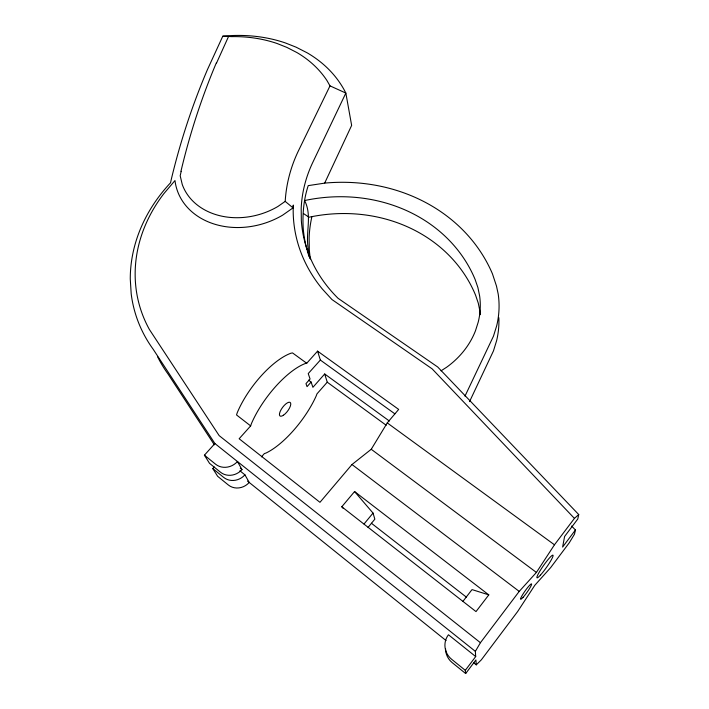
<?xml version="1.0" encoding="UTF-8"?>
<svg xmlns="http://www.w3.org/2000/svg" width="709" height="709" viewBox="0 0 709 709"><rect width="100%" height="100%" fill="white"/><g stroke="black" fill="none" stroke-linecap="round" stroke-linejoin="round"><path stroke-width="1.06" d="M480.427 642.709L219.178 435.636L149.413 329.508A156.884 133.283 -16.9 0 1 163.956 193.53L174.99 180.547A72.823 58.758 -17.3 0 0 282.652 215.155L293.021 207.888L293.296 205.061A169.265 141.277 -4.3 0 0 322.294 288.962L331.945 299.535L432.1 368.822L574.423 518.394L554.465 544.796L536.412 572.438L519.218 591.403L480.427 642.709L475.358 651.358L475.695 656.569L465.299 670.342L465.671 673.55L452.138 662.587A17.335 16.768 62.8 0 1 445.536 648.717M181.176 171.348L180.192 175.779L182.257 184.491A66.247 53.326 -17.3 0 0 277.901 206.479L285.204 201.383C286.206 184.012 290.734 166.97 298.214 151.283L330.004 85.869L326.938 80.525A125.227 98.932 -18.1 0 0 296.885 52.537L286.799 47.37L277.015 43.479A125.271 98.968 -18.1 0 0 231.657 36.62L222.794 36.194L207.462 69.571A1454.469 985.085 28.3 0 0 171.481 178.562L170.523 182.807A163.114 138.867 -16.9 0 0 130.27 279L131.192 293.81A163.114 138.867 -16.9 0 0 153.179 349.262L214.907 443.542L475.358 651.358M222.794 36.194A137.378 109.071 -18.2 0 1 285.381 42.939L296.132 47.193L307.148 52.812A137.378 109.071 -18.2 0 1 345.85 93.074L312.811 162.343A161.235 134.816 -4.3 0 0 301.183 208.552L301.334 220.517A161.235 134.816 -4.3 0 0 338.078 298.312L437.719 367.005L578.73 514.557L577.782 519.015L564.594 536.483L562.609 547.064L575.424 530.004L571.64 526.007M575.424 530.004L574.503 534.161L569.318 542.713L550.725 567.519L534.799 585.306L517.614 611.575L481.349 659.831L476.271 664.847L473.683 662.764M250.649 425.905L251.411 423.654A56.56 20.845 -53 0 1 305.18 363.566L306.722 363.256L317.579 351.141L398.68 409.412L387.256 422.901L371.241 449.276L351.992 464.519L319.963 502.326L239.146 438.756L250.649 425.905L236.514 414.933L237.258 412.682A56.206 21.492 -52.9 0 1 290.974 353.206L292.542 352.931L306.722 363.256M216.573 62.977L228.404 36.797M324.757 182.949L351.646 125.413L345.85 93.074L330.004 85.869M469.544 401.631L493.482 350.858L496.628 340.63A102.752 91.098 -9 0 0 498.852 317.729M464.98 396.145L493.482 336.137L496.708 325.697A105.366 92.737 -9.2 0 0 498.188 293.987L496.486 286.073L492.471 273.887A173.342 153.436 -15.7 0 0 325.059 183.073L308.229 185.625C303.842 198.937 302.459 213.099 303.142 227.057A159.667 133.966 -4.2 0 0 306.97 249.639M465.671 673.55L475.925 659.937L476.271 664.847M488.793 594.878L476.005 611.592L341.8 506.775L354.571 491.55L488.793 594.878L472.017 589.596L462.817 601.507M368.033 527.443L374.848 519.165L373.031 513.077L354.571 491.55M364.036 523.978L373.031 513.077M261.47 456.862L264.351 453.592L265.866 453.104A56.56 20.845 -53 0 0 316.196 395.95L316.985 393.849L327.248 382.195L324.695 373.98L312.908 387.309L311.118 382.054L308.53 380.157M311.118 382.054L307.041 386.653L305.978 383.622L310.072 379.005L308.229 373.581L320.353 360.066L317.579 351.141M239.864 470.767L244.933 474.835L249.213 482.448A15.093 13.772 -34.4 0 1 228.369 485.009L217.619 476.271L212.806 468.596L214.26 466.974M204.414 455.187L215.616 464.227A15.82 14.286 -33 0 0 237.453 461.524L241.991 469.606A15.536 14.091 -33.5 0 1 220.534 472.247L209.51 463.323L204.414 455.187L214.907 443.542M574.423 518.394L578.73 514.557M441.042 370.834L446.59 367.271A86.888 76.448 -9.2 0 0 475.5 330.695L478.212 322.143A86.888 76.448 -9.2 0 0 479.647 296.052L477.91 287.597L475.11 279.443A154.819 136.97 -15.7 0 0 304.622 200.541C311.614 214.34 306.642 228.785 307.626 243.329A155.883 131.856 -3.9 0 0 309.647 258.191M303.514 213.577L309.018 217.22A150.937 134.488 -15.7 0 1 475.562 295.166L478.291 303.177L479.993 311.49A84.734 75.101 -9 0 1 480.347 314.663M320.353 360.066L394.842 413.817M324.695 373.98L389.356 421.022M387.256 422.901L554.465 544.796M327.248 382.195L386.201 425.258M371.241 449.276L536.412 572.438M351.992 464.519L519.218 591.403M371.427 523.26L466.416 597.173M240.289 468.241L241.991 469.606M475.695 656.569L448.442 634.768A17.539 16.989 62.1 0 0 451.598 659.255L465.299 670.342M247.556 481.119L446.058 640.573M212.806 468.596L223.725 477.441A15.359 13.958 -33.8 0 0 244.933 474.835M285.204 201.383L293.021 207.888M341.8 506.775L343.245 508.424M214.331 444.809L167.936 373.873A156.193 134.896 -17.1 0 1 157.549 356.662M180.963 171.268A1448.709 976.825 28 0 1 216.334 62.862M310.382 258.962A154.429 131.041 -3.8 0 1 309.31 249.453L309.124 237.816A154.429 131.041 -3.8 0 1 311.854 216.91M309.097 256.507A159.667 133.966 -4.2 0 1 307.272 250.702M523.082 597.315A9.412 1.188 -54.6 0 0 531.626 584.26A9.412 1.188 -54.6 0 0 523.561 593.176A9.412 1.188 -54.6 0 0 523.082 597.315M283.476 415.199A8.473 3.12 -53 0 0 290.628 403.04A8.473 3.12 -53 0 0 281.207 409.447A8.473 3.12 -53 0 0 283.476 415.199M540.382 575.176A13.861 1.746 -54.8 0 0 553.073 555.794A13.861 1.746 -54.8 0 0 541.481 568.547A13.861 1.746 -54.8 0 0 540.382 575.176"/></g></svg>
